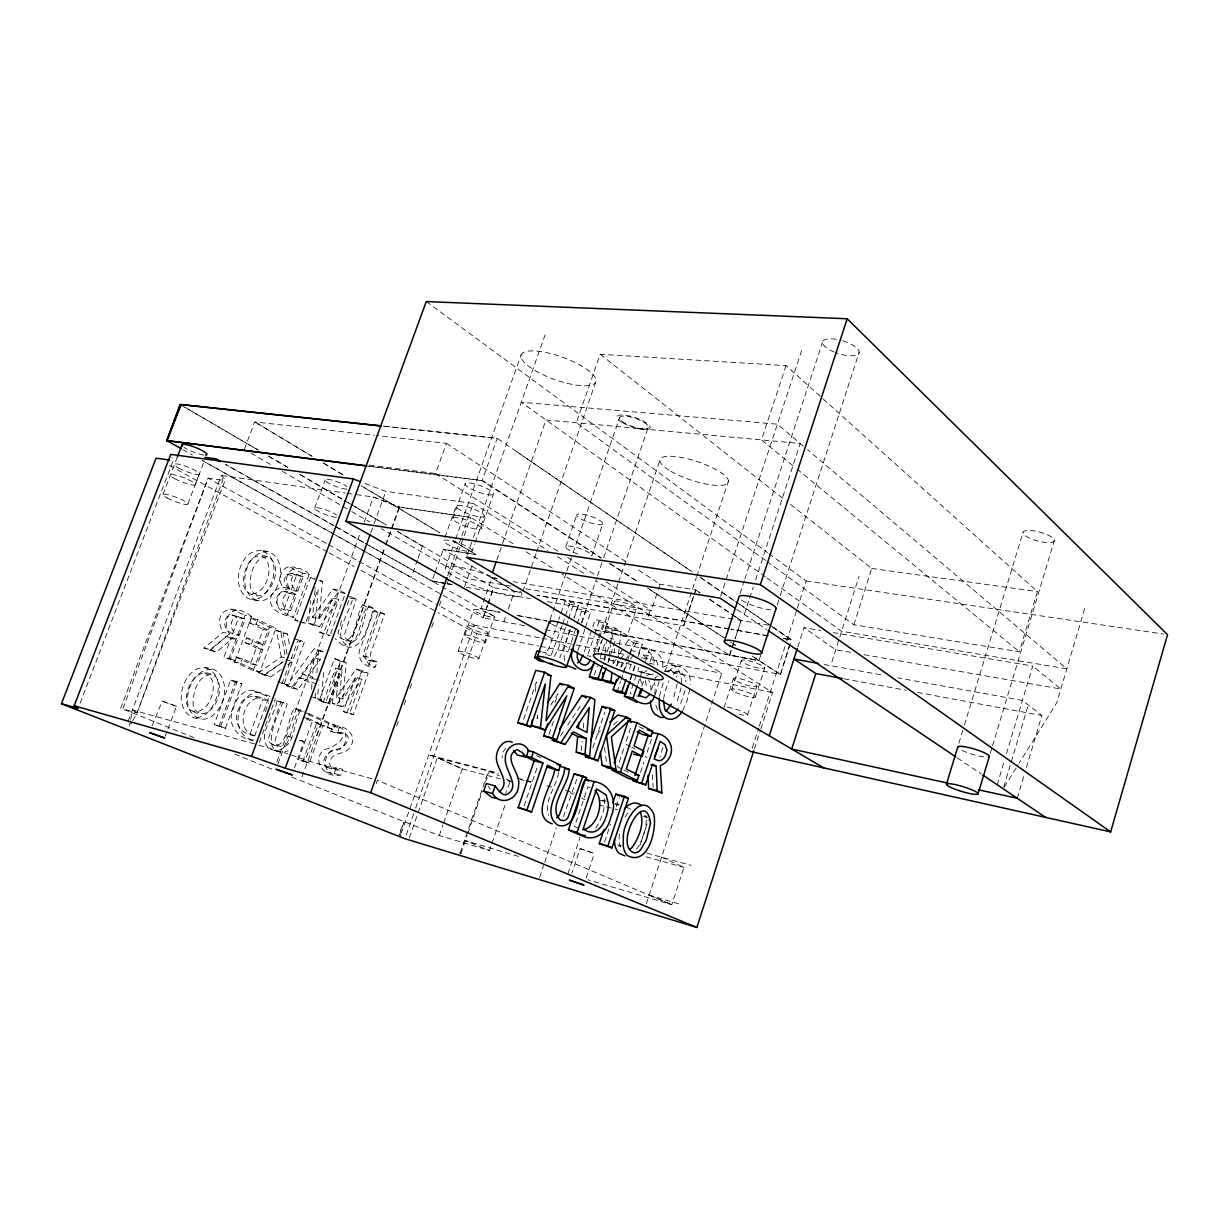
<?xml version="1.0" encoding="UTF-8"?>
<svg xmlns="http://www.w3.org/2000/svg" width="1229" height="1229" viewBox="0 0 1229 1229"><rect width="100%" height="100%" fill="white"/><g stroke="black" fill="none" stroke-linecap="round" stroke-linejoin="round"><path stroke-width="0.75" stroke-dasharray="5 3.75" d="M311.613 689.3L311.997 683.601L299.062 677.609L291.381 687.902L286.618 685.736L314.194 648.743L323.55 651.57M315.623 679.33L312.381 678.562L313.841 657.853L320.354 659.328L320.093 663.107M315.454 693.171L315.054 698.702L321.537 700.3L323.657 670.727M316.882 672.908L318.449 650.802L314.194 648.743M321.537 700.3L317.558 698.487L318.495 685.167M374.568 661.648L366.073 659.527L363.523 656.025L365.013 648.897L377.994 612.856L384.508 614.147L370.282 654.489L370.774 659.512L377.026 661.909L375.168 667.086C363.615 668.069 355.135 657.069 361.003 646.669L373.969 610.736L380.483 612.011L384.508 614.147M312.704 625.469L332.306 598.016L338.866 599.291L319.248 626.851L308.51 623.38L310.522 600.643M330.616 633.811L345.303 593.438L339.45 590.35L319.141 618.771L312.612 617.419L315.254 587.6M319.248 626.851L315.054 624.762L318.25 588.63L313.334 587.677M319.141 618.771L322.474 581.378L317.113 578.552M332.429 703.341L335.578 668.284L342.077 669.774L338.897 704.954L342.937 706.798L361.956 679.222L355.473 677.717L336.469 705.2L332.429 703.341L338.897 704.954M355.473 677.717L343.29 711.56L353.291 714.786L368.193 673.277L362.555 670.527L342.86 698.978L336.393 697.396L339.68 661.094L334.503 658.59L319.263 700.607L329.71 704.033L342.077 669.774M342.86 698.978L346.179 662.569L334.503 658.59M581.209 750.719L582.1 741.271M583.329 728.044L584.036 720.486M650.986 690.36L650.617 683.985L648.835 680.359M760.736 655.195L758.907 660.664L729.519 655.226L734.404 640.432M535.306 691.604L536.336 682.126L521.68 724.803M537.58 715.017L537.165 718.765L539.239 715.555M677.225 683.508L673 700.361M604.391 659.696L605.006 654.212M605.221 652.399L606.45 641.43M608.585 661.939L609 658.16M609.215 656.286L610.49 644.979M610.705 643.105L612.18 629.909L606.373 626.406L603.946 633.58M612.979 663.276L613.394 659.62M614.223 652.276L614.638 648.62M617.158 665.58L618.233 656.132M618.433 654.227L619.293 646.669M619.508 644.779L620.998 631.552L615.207 628.034L606.373 626.406M619.355 834.107L618.955 841.45L620.384 846.842L617.235 845.398M663.583 699.209L664.766 692.388L668.914 680.927M662.539 666.64C665.089 654.75 650.617 647.867 640.847 647.207L637.805 656.286M662.861 747.524L659.881 757.172M130.412 721.177L129.414 726.785L131.964 722.176M130.75 719.303L132.425 709.947L256.969 744.62M659.389 696.321L664.013 680.067M681.127 687.656L676.611 703.649M689.746 689.408L687.226 700.1L682.955 709.993M685.137 690.437L679.867 705.922M655.211 694.8L659.082 681.634M654.734 694.032L655.38 686.519L654.227 682.341M509.743 782.566L505.687 793.12M568.643 650.433L576.585 625.669M577.968 650.464L584.866 629.125M580.119 848.64L594.298 853.448L580.119 848.64L571.9 873.189M651.708 689.239L655.349 678.3M1017.243 798.266L1024.233 774.792M1026.384 767.557L1041.869 715.493L1022.436 700.438L897.8 677.84M1084.654 608.632L1056.848 702.558L1019.348 762.825M997.18 784.747L1004.308 760.92M1006.505 753.592L1032.744 666.041L832.34 632.428M1003.74 786.975L1028.258 704.939M767.05 561.561L853.863 624.778L1019.302 651.769L1037.43 591.595L786.053 365.627L600.182 354.259L576.355 422.699L765.498 560.424M990.374 752.947L992.018 747.462M992.571 745.634L1054.205 540.96A16.177 4.563 15.1 0 0 1032.667 530.682A16.177 4.563 15.1 0 0 1029.134 537.903A16.177 4.563 15.1 0 0 1054.205 540.96M783.549 638.634L791.138 639.725L770.322 625.469M958.881 743.268L963.905 726.754M964.473 724.91L1023.112 532.142M616.743 643.274L780.415 674.475L789.955 643.597M831.849 662.124L859.056 576.263M853.863 624.778L871.714 568.443L786.207 501.002M797.836 646.823L803.981 627.681L821.003 630.523M755.42 696.874L764.776 667.962A12.382 2.274 17.8 0 0 758.692 664.029A12.382 2.274 17.8 0 0 746.848 660.403L744.436 660.05A12.382 2.274 17.8 0 0 742.9 662.446L744.82 663.522A12.382 2.274 17.8 0 0 761.427 668.607L764.776 667.962M752.256 748.031L758.708 728.06M759.292 726.247L786.222 642.721M786.806 640.908L796.745 610.045M797.344 608.232L806.116 580.994L769.062 553.726M754.391 748.937L760.259 730.733M760.843 728.905L772.58 692.48L596.265 581.133M780.415 674.475L751.595 655.733L780.415 674.475L790.401 643.489M661.555 857.166L683.908 867.413L671.787 904.698L587.938 879.764M777.281 604.683L779.647 597.432M780.231 595.604L859.132 352.308M747.57 714.94L756.941 686.028M646.285 903.822L721.715 673.338L561.976 574.081M729.78 654.996L734.543 640.463M744.328 614.469L749.091 599.906M749.675 598.093L753.254 587.185M755.635 579.904L800.233 443.485L545.968 419.934L501.862 545.63M723.989 707.597L733.39 678.777M731.793 689.561L741.179 660.741M740.073 593.576L744.252 580.825M744.851 579.013L822.462 342.399M786.053 365.627L761.504 439.844L795.578 467.865M720.64 596.295L802.675 347.469M640.032 845.214L648.39 819.82M604.576 841.911L610.444 824.275M616.313 806.623L619.247 797.805M664.981 671.91L696.321 577.599M696.689 576.585L728.505 480.877M640.493 772.426L643.888 762.164M651.447 739.382L645.594 757.018L646.869 757.694M637.836 684.031L643.12 668.207M645.471 661.187L649.588 648.881M641.876 686.151L643.673 680.774M649.987 661.893L651.8 656.455L643.074 654.765L641.861 658.375M623.61 749.014L617.665 766.85L622.412 769.246M630.585 728.121L625.331 743.868L630.262 746.464M586.11 878.013L594.298 853.448M592.87 747.785L604.868 712.144M620.783 667.193L623.733 658.452M616.989 692.081L620.537 681.527M621.121 679.76L622.903 674.491M623.487 672.724L627.051 662.17M627.635 660.403L629.417 655.134M630.001 653.367L633.549 642.813L628.526 639.771L624.486 646.147M629.555 668.945L631.322 663.691M547.289 601.642L647.237 619.416L650.264 610.383M525.843 588.752L651.262 610.552L657.73 591.257M658.314 589.49L660.081 584.236L636.161 568.459M629.893 679.898L632.321 672.632M632.935 670.819L634.763 665.365M630.462 679.806L632.827 672.739M633.427 670.973L635.209 665.672M638.158 656.839L642.306 644.457L637.298 641.43L628.526 639.771M567.89 873.804L580.073 837.456M636.161 675.412L630.17 693.294L630.999 693.755M653.352 674.03L650.648 674.583L638.911 671.771L637.621 671.019L638.834 667.408M604.253 660.434L610.951 640.632M611.566 638.834L615.207 628.034M607.848 662.646L615.683 639.449L610.383 638.45M539.654 877.291L543.571 865.646M544.754 862.19L556.291 827.993M576.754 779.278L563.435 816.578M584.282 651.769L595.205 619.662L604.069 621.275L607.802 623.549L603.562 636.007M588.092 653.843L594.129 636.115M594.728 634.333L598.938 621.92L595.205 619.662M593.73 651.723L597.985 639.188M598.6 637.405L604.069 621.275M593.93 654.704L617.941 583.929M618.556 582.116L623.487 567.598M624.102 565.77L660.434 458.694M597.862 651.508L601.519 640.755M598.139 652.031L602.963 637.79M558.504 772.549C556.845 786.391 543.356 801.016 548.641 815.303M594.221 675.105L597.233 666.21M600.244 657.331L605.651 641.338M659.097 584.067L695.829 590.012L683.647 625.884L729.519 655.226M524.568 625.699L483.304 617.834L487.544 605.421M488.159 603.654L493.612 587.692L397.966 531.773M570.364 629.171L559.809 657.884M574.066 618.341L578.383 605.713L573.943 603.024L565.017 601.457L558.796 619.57M577.2 623.886L581.471 611.381L577.092 608.739L574.035 617.68M581.486 622.75L596.91 577.584M597.524 575.786L603.07 559.533M603.685 557.72L648.082 427.677A15.132 4.301 18.9 0 0 629.064 416.662A15.132 4.301 18.9 0 0 624.639 423.006A15.132 4.301 18.9 0 0 648.082 427.677M581.701 622.888L586.003 610.337L577.092 608.739M555.001 702.604L557.981 693.863L549.993 706.245M524.03 806.055L538.072 764.837M549.071 734.389L553.91 720.209M585.465 627.328L590.366 612.979L586.003 610.337M627.082 636.176A11.614 2.12 18.9 0 0 611.689 628.833A11.614 2.12 18.9 0 0 609.615 631.983A11.614 2.12 18.9 0 0 627.082 636.176L636.284 609.215A11.583 2.274 18.8 0 0 620.983 601.734A11.583 2.274 18.8 0 0 618.817 605.16A11.583 2.274 18.8 0 0 636.284 609.215M558.166 621.382L549.455 646.746L545.553 654.55M562.068 625.699L550.915 656.086M562.682 623.902L569.473 604.13L565.017 601.457M565.555 627.512L558.365 648.497L554.448 656.347L547.335 654.903M566.154 625.761L567.952 620.522M568.551 618.771L573.943 603.024M291.719 777.112L439.152 835.505L489.495 850.483L491.339 845.091M491.953 843.294L505.503 803.766M602.671 524.061A13.78 3.165 19 0 1 581.501 519.237A13.78 3.165 19 0 1 585.142 514.721A13.78 3.165 19 0 1 602.671 524.061L591.733 555.984A13.826 2.934 19 0 0 579.658 548.472A13.826 2.934 19 0 0 565.693 547.059A13.826 2.934 19 0 0 580.257 554.817M569.749 630.185L563.696 650.325L564.48 660.879M605.175 628.511L614.423 601.549M460.092 853.126L488.451 770.967L499.373 775.991M565.816 546.598L576.831 514.659M460.89 853.448L467.158 835.305M467.773 833.523L482.49 790.877M485.563 781.997L489.234 771.336M550.07 619.631L566.246 572.653M566.861 570.855L572.468 554.586M573.083 552.789L619.739 417.276M522.939 591.487L536.105 553.618M536.735 551.806L595.666 382.296A39.743 11.829 19.8 0 0 544.754 352.262A39.743 11.829 19.8 0 0 535.045 370.513A39.743 11.829 19.8 0 0 595.666 382.296M439.337 835.566L442.824 824.936M443.623 823.215L462.304 768.893L437.401 757.648L462.304 768.893M478.818 658.713A10.984 1.552 19.3 0 0 464.147 652.061A10.984 1.552 19.3 0 0 462.488 654.32A10.984 1.552 19.3 0 0 478.818 658.713L487.759 633.15A10.953 1.705 19.3 0 0 473.18 626.36A10.953 1.705 19.3 0 0 471.429 628.864A10.953 1.705 19.3 0 0 487.759 633.15M485.455 642.583A11 1.644 19.3 0 0 470.799 635.839A11 1.644 19.3 0 0 469.063 638.25A11 1.644 19.3 0 0 485.455 642.583L494.396 617.019M503.875 621.751L505.733 616.39M508.238 609.231L514.459 591.349L491.83 577.753L497.207 578.675M464.746 635.209L473.749 609.63M399.548 834.783L403.911 822.339L399.855 831.91M496.823 559.994L501.232 547.427M401.207 833.416L474.302 625.131L435.803 603.869M499.819 612.349L480.985 608.831L491.8 577.999L443.162 549.317L475.9 554.525L453.009 540.683M406.2 835.121L415.018 809.957M415.648 808.16L476.791 633.734L438.169 612.595M483.074 617.788L487.406 605.39M488.036 603.623L493.612 587.692L520.113 592.332L514.459 591.349L491.8 577.999L497.192 578.874M409.349 837.763L417.461 814.597M418.09 812.815L437.585 757.11L428.737 754.959L497.084 772.764M481.184 528.67A15.086 3.103 19.7 0 0 461.075 518.5A15.086 3.103 19.7 0 0 458.755 523.37A15.086 3.103 19.7 0 0 481.184 528.67L493.428 494.027A15.04 3.38 19.8 0 0 473.472 483.627A15.04 3.38 19.8 0 0 470.999 488.942A15.04 3.38 19.8 0 0 493.428 494.027M464.562 586.679L472.858 563.174M458.14 651.355L467.128 625.776M447.663 575.802L461.136 537.841M461.766 536.028L473.319 503.491L385.845 491.385L361.833 482.214M376.228 783.626L377.411 780.292L671.787 904.698L649.142 895.081M396.583 726.278L398.488 720.87M404.249 704.663L406.154 699.255M409.994 688.455L412.545 681.25M431.717 627.22L433.637 621.828M439.383 605.62L441.303 600.213M447.049 584.005L448.969 578.598M449.599 576.8L470.676 517.378L399.256 507.024L373.37 497.023L354.597 494.365M467.066 555.431L472.796 539.224M473.442 537.411L545.507 333.75M472.105 550.945A15.071 2.904 19.7 0 0 451.965 540.975A15.071 2.904 19.7 0 0 449.768 545.538A15.071 2.904 19.7 0 0 472.105 550.945L474.563 544.017M475.177 542.296L484.364 516.303A15.025 3.18 19.8 0 0 464.362 506.087A15.025 3.18 19.8 0 0 462.012 511.095A15.025 3.18 19.8 0 0 484.364 516.303M445.006 537.273L456.113 506.071M452.794 518.408L465.146 483.75M434.59 573.897L432.009 581.133L445.451 583.529M435.22 572.13L443.346 549.332L475.884 554.602L449.691 538.809M445.436 567.813L455.053 540.745M455.698 538.932L521.111 354.858M326.008 772.135L334.242 773.44L336.347 767.572L342.768 769.354L340.663 775.253C325.731 778.203 310.722 761.78 323.872 749.659C335.333 747.862 355.212 732.438 330.785 731.516L332.736 726.078C347.192 724.065 360.036 738.014 347.838 749.813C342.691 754.376 332.998 752.839 330.355 760.213C327.022 767.971 336.562 771.95 342.768 769.354M417.461 559.948L411.193 577.43L202.386 460.552L483.304 617.834M418.09 558.196L422.469 545.953M327.114 728.09L328.711 723.635L335.179 725.31L333.566 729.765L316.529 723.42L302.826 761.304L298.493 759.507L312.258 721.531L318.726 723.22L304.946 761.304L298.493 759.507M341.432 620.937L338.236 632.443A6.713 4.87 -77.9 0 0 339.542 637.359C356.702 650.295 355.872 609.784 362.878 604.898L369.407 606.174L373.493 608.324C368.454 626.375 359.052 664.367 335.271 638.681M380.483 612.011L367.517 648.082C363.892 655.165 365.766 666.256 375.168 667.086M330.785 731.516L337.238 733.206L339.204 727.752L343.306 728.183M346.839 713.173L361.71 671.787L368.193 673.277M557.905 551.222L435.588 473.503L446.434 443.331L376.182 435.481M343.29 711.56L349.758 713.173L361.956 679.222M368.685 665.626L370.543 660.465L377.026 661.909M369.407 606.174C362.386 611.043 363.246 651.708 346.056 638.757A6.744 4.87 -77.9 0 1 344.75 633.826L356.302 599.245L352.662 597.325C352.277 609.492 327.79 638.85 350.142 646.531M294.468 767.848L303.993 741.579L298.048 738.906M323.227 702.42L335.578 668.284M319.263 700.607L325.746 702.22L341.001 660.05M316.652 735.495L384.954 546.598M385.599 544.8L390.807 530.406M391.452 528.608L399.256 507.024M302.057 776.943L385.261 546.767M385.921 544.969L391.114 530.575M391.774 528.777L399.579 507.178L470.676 517.378L513.061 543.71M302.826 761.304L309.262 763.101L322.997 725.095L333.566 729.765M373.493 608.324L366.964 607.034C359.206 616.758 361.526 645.655 343.628 645.117M319.786 632.351L329.986 635.562L319.786 632.351L332.306 598.016M301.197 710.178L294.714 708.534C287.233 714.203 288.431 754.944 270.103 742.869A6.913 5.116 -73.3 0 1 268.659 737.953L280.688 702.297L287.171 703.94L275.127 739.72A6.944 5.116 -73.4 0 0 276.556 744.651C294.929 756.726 293.7 715.846 301.197 710.178L304.101 711.468M276.863 761.98L360.235 533.094M364.183 522.264L373.37 497.023L399.579 507.178M277.892 764.069L288.093 736.033L292.01 736.847M326.315 633.734L338.866 599.291M302.319 711.299L299.077 710.47C291.181 718.996 292.41 756.188 271.67 749.613C252.437 739.704 277.17 713.02 276.786 700.561L287.171 703.94M370.82 532.741L373.432 525.551M374.092 523.754L385.845 491.385M347.208 605.052L349.128 599.752M303.102 717.198L307.957 718.458L309.6 713.926L335.179 725.31M259.38 742.377L275.388 698.702M282.086 683.677L297.802 640.785L304.331 642.214L288.585 685.26L277.908 681.772L288.585 685.26M298.985 622.012L305.529 623.395L318.25 588.63M284.406 683.355L300.199 640.217L304.331 642.214M283.269 702.205C278.368 711.499 256.431 759.752 288.293 750.827M132.809 720.624L137.049 712.928L222.726 480.262L221.251 475.439L345.195 493.029M286.818 615.975L302.595 573.129L309.17 574.358L293.378 617.342C284.636 615.268 270.534 611.643 270.411 600.474C270.257 590.273 281.318 584.666 290.182 589.029C279.213 574.358 296.005 560.055 309.17 574.358M290.643 610.552L296.435 594.805C275.972 581.378 266.524 610.644 290.643 610.552C279.475 609.354 280.335 592.409 291.488 593.039M297.848 590.934L303.133 576.601L291.55 573.221L286.787 574.511C280.35 582.285 289.168 591.886 297.848 590.934C291.55 588.891 289.092 580.871 293.362 575.74L298.125 574.45M250.055 734.036L262.683 699.654L269.182 701.313C258.566 694.155 241.883 693.479 238.856 708.78C231.129 722.283 242.005 735.587 256.523 735.802C234.324 733.79 242.482 695.814 261.255 698.103M297.618 621.336L294.868 619.969L310.538 577.323L315.469 578.244M265.372 711.668L268.536 703.034M251.407 644.104L253.113 639.479L264.481 644.856L269.658 630.83L256.139 624.286L249.595 622.873L251.315 618.218L257.86 619.616L275.926 628.403L259.811 672.125L253.297 670.558L234.017 661.77L235.768 657.085L242.282 658.621L256.922 665.35L262.791 649.45L251.407 644.104L244.863 642.613L246.568 638.005L253.113 639.479M225.399 728.244L241.852 683.77L237.151 681.68L230.653 680.067L214.169 724.495L225.399 728.244L214.169 724.495M235.768 657.085L250.393 663.798L256.262 647.96L262.791 649.45M246.568 638.005L257.952 643.381L263.129 629.402L269.658 630.83M253.297 670.558L269.381 626.99L275.926 628.403M314.67 508.268L325.117 479.986M284.083 609.2L289.875 593.515L296.435 594.805M291.288 589.643L296.558 575.372L303.133 576.601M228.625 659.312L245.047 615.176L251.607 616.574L235.154 660.864L223.939 657.177L230.914 638.419L237.458 639.894L230.453 658.729L223.939 657.177M239.209 635.193L245.216 619.017L232.281 615.038L227.242 616.651C219.776 625.453 229.7 635.593 239.209 635.193C231.667 633.165 228.748 624.055 233.802 618.064L238.841 616.436M234.017 661.77L240.546 663.322L242.282 658.621M256.139 624.286L257.86 619.616M218.931 726.462L235.338 682.141L241.852 683.77M220.636 726.262L237.151 681.68M232.665 633.718L238.672 617.603L245.216 619.017M165.254 736.217L167.236 730.932M167.897 729.166L176.484 706.276L162.213 701.037L152.227 725.724M244.341 449.276L254.68 421.9L374.292 435.266M128.062 721.454L221.251 475.439L225.368 479.602L137.049 712.928L122.839 708.949L208.147 478.158L222.726 480.262M187.929 503.829L199.39 473.733M195.411 484.334L204.168 461.336M80.131 703.126L173.228 460.537L171.983 457.465M163.073 494.319L177.329 457.034M625.054 816.947L628.956 811.324M1004.201 787.174L1018.349 764.453M621.137 667.024L624.163 662.231M625.177 660.634L628.203 655.825M629.217 654.227L637.298 641.43M623.733 669.959L629.586 660.68M630.569 659.128L633.488 654.489M616.436 665.888L619.508 661.033M620.522 659.405L623.595 654.55M613.379 663.675L618.417 655.702M619.431 654.12L623.472 647.744M636.591 849.347C643.228 839.499 647.145 827.286 646.024 815.349M567.752 725.049L580.426 705.892M560.532 736.002L564.649 729.765M595.742 828.131C601.749 819.067 605.482 807.975 604.591 797.022M336.393 697.396L356.057 669.052L362.555 670.527M312.612 617.419L332.89 589.09L339.45 590.35M286.618 685.736L293.116 687.318L320.723 650.187M291.381 687.902L297.879 689.5L305.575 679.161L316.882 684.415M313.841 657.853L301.981 673.707L308.479 675.243L320.354 659.328M668.822 671.864C677.348 658.775 692.972 672.34 690.083 684.538M646.9 670.204L644.641 672.294L641.937 672.831M613.655 724.818L619.17 719.795M600.443 730.779L597.77 733.206L598.262 737.016M176.484 706.276L161.521 701.068M505.872 748.138L502.477 752.594L502.031 757.863M203.891 648.036L210.42 649.573L229.593 633.841L223.048 632.367L203.891 648.036L216.365 652.292L233.034 637.82L237.458 639.894M209.852 650.755L226.489 636.345L233.034 637.82M673.323 674.337C678.546 668.207 686.55 675.259 685.828 681.788M284.544 657.699L281.287 656.947L258.244 672.816L270.534 677.025L281.487 669.237M287.74 664.781L292.425 661.448L291.795 657.745M264.02 675.443L282.778 662.154M258.244 672.816L264.757 674.383L283.208 661.632M655.211 677.671L657.93 675.889M662.923 667.332L668.668 664.612L680.19 666.487M646.515 675.904L649.235 674.137M666.671 671.034L670.696 670.266L679.345 671.986M303.993 741.579L298.155 740.135M336.347 767.572C315.607 772.135 323.365 749.26 338.328 749.967C348.56 746.126 349.097 727.722 336.854 726.508M296.711 568.505C283.73 560.854 274.989 578.844 283.622 587.754M290.182 589.029C282.701 587.892 277.155 594.882 276.971 601.811C276.402 610.905 286.956 614.024 293.378 617.342M337.238 733.206C356.886 730.994 346.532 750.274 333.443 749.475C323.98 753.5 321.921 769.892 332.429 773.947M251.607 616.574C235.538 602.84 210.512 608.693 223.048 632.367M237.089 610.352C226.182 610.444 223.355 626.744 229.593 633.841M192.968 711.468C212.34 722.882 226.781 689.807 215.689 676.733C198.099 663.43 184.319 687.457 186.624 703.034A12.905 9.986 -73.4 0 0 190.587 710.116C208.684 719.457 223.371 678.761 204.383 672.985M210.881 674.598C197.347 675.504 192.646 693.371 193.122 704.77A12.951 9.986 -73.4 0 0 197.07 711.868L201.955 713.895M251.96 594.083C266.478 592.624 273.821 569.058 265.264 558.043C250.701 548.748 242.128 573.206 243.572 584.482A12.643 9.678 -79.1 0 0 247.321 591.763C270.657 610.951 290.121 555.124 260.686 555.646M211.588 669.452C188.559 668.33 176.239 712.851 201.295 719.057A19.756 15.224 -73.5 0 0 211.618 716.323C231.544 702.189 229.608 661.233 198.053 668.468C177.468 677.425 172.767 718.366 201.295 719.057M267.277 556.845C254.034 557.075 249.764 574.942 250.148 585.787A12.689 9.678 -79.1 0 0 253.881 593.085L258.536 595.404M482.551 480.739L368.623 466.252M384.877 426.355L497.223 438.323L691.543 571.47M383.279 426.14L497.223 438.323L482.183 480.708L601.242 558.12M368.085 660.203L370.543 660.465M261.393 550.592C235.476 548.81 227.672 600.766 257.875 600.505A19.372 14.748 -79.2 0 0 267.738 598.4C284.191 587.247 287.187 550.961 261.393 550.592C281.272 557.551 274.943 586.894 261.178 597.064A19.295 14.763 -79.2 0 1 251.3 599.153M267.983 551.76C245.155 550.008 234.462 593.438 257.875 600.505M253.804 690.775C241.76 688.179 234.708 701.559 232.465 711.361C227.104 725.771 238.902 738.552 252.928 740.58L268.89 697.058L253.804 690.775L270.841 696.674M260.302 692.403C236.214 690.637 227.903 736.862 254.741 740.442M368.669 466.114L482.29 480.401L601.058 557.812M369.315 465.1L435.588 473.503M871.714 568.443L1037.43 591.595M347.085 493.29L352.708 494.089M806.116 580.994L1163.771 634.103M768.494 625.146L735.142 619.431M451.995 584.543L432.255 581.179L365.597 543.51M733.252 619.109L513.338 581.686M491.8 577.999L497.192 578.92M510.772 586.141L467.419 578.598L381.497 528.793M729.027 628.864L537.058 595.297L728.981 629.048M768.555 635.777L730.917 629.202L768.494 635.992M783.61 638.404L791.138 639.725M850.837 652.384L835.705 649.742L803.981 627.681M864.079 654.704L1060.811 689.008L1032.744 666.041M569.473 604.13L578.383 605.713M647.237 619.416L683.647 625.884L695.599 589.981L700.269 593.131M432.086 580.918L451.934 584.436M447.341 583.852L451.104 584.528M466.19 587.216L530.313 598.615M581.471 611.381L590.366 612.979M824.137 664.49L882.683 675.105M598.938 621.92L607.802 623.549M612.18 629.909L620.998 631.552M844.062 678.807L906.234 690.329M917.541 692.434L1041.869 715.493M481.061 608.616L499.88 612.119M516.825 615.283L546.951 620.891M594.006 629.678L759.046 660.449M518.638 615.852L546.89 621.137M595.835 630.262L758.907 660.664M286.787 574.511L293.362 575.74M319.202 580.764L322.474 581.378M633.549 642.813L642.306 644.457M545.261 629.647L599.813 640.048M345.303 593.438L338.743 592.178L332.89 589.09M631.936 650.709L635.439 651.385M347.761 596.372L352.662 597.325M349.773 597.985L356.302 599.245M474.302 625.131L539.915 637.912M541.789 638.281L628.004 655.072M642.997 658.007L721.715 673.338M649.25 663.291L657.961 664.997L655.994 659.512L651.8 656.455M476.791 633.734L538.563 646.008M540.437 646.377L568.52 651.954M587.232 655.671L590.98 656.409M600.351 658.268L632.167 664.597M663.998 670.911L772.58 692.48M542.281 652.046L545.845 652.768L547.95 655.18M637.621 671.019L650.648 674.583M294.868 619.969L298.14 620.66M308.51 623.38L315.054 624.762M636.453 695.937L641.676 697.043M345.641 640.355L352.155 641.753M281.287 656.947L276.479 630.431L287.54 634.041L289.506 644.979M276.479 630.431L287.54 634.041M293.67 638.773L300.199 640.217M363.523 656.025L370.021 657.454M318.449 650.802L323.335 651.892M339.68 661.094L346.179 662.569M257.952 643.381L264.481 644.856M285.927 659.881L292.425 661.448M250.393 663.798L256.922 665.35M299.062 677.609L305.575 679.161M311.075 696.874L317.558 698.487M336.469 705.2L342.937 706.798M304.746 712.682L309.6 713.926M332.736 726.078L339.204 727.752M316.529 723.42L322.997 725.095M517.394 778.065L524.783 779.985M526.626 780.476L532.172 781.921M546.936 785.761L554.325 787.697M565.417 790.585L574.65 792.982M602.348 800.202L606.051 801.17M615.283 803.582L618.97 804.534M338.651 731.977L345.088 733.652M438.415 758.063L498.452 773.732M520.543 779.493L524.23 780.461M526.073 780.937L533.432 782.858M599.107 800.002L604.514 801.416M615.345 804.242L618.94 805.179M462.089 768.832L500.234 778.879M507.469 780.784L512.892 782.197M599.045 804.872L604.591 806.332M606.435 806.823L617.542 809.742M643.443 816.548L647.145 817.531M273.053 744.897L279.505 746.694M258.797 745.127L288.001 753.823M617.588 844.937L621.259 845.951M646.9 853.095L691.005 865.37M274.513 750.489L280.965 752.286M371.926 778.771L307.849 760.889L289.798 754.468M327.006 767.434L333.443 769.231M646.055 856.813L683.908 867.413M334.242 773.44L340.663 775.253M518.484 856.383L465.315 840.636L489.495 850.483M648.728 894.958L678.531 903.791M230.53 608.969L245.047 615.176M284.928 591.748L289.875 593.515M205.074 667.854C226.274 673.769 218.977 704.386 205.135 714.571A19.695 15.224 -73.5 0 1 194.812 717.29M232.281 615.038L238.672 617.603M290.136 567.291L302.595 573.129M254.756 696.444L262.683 699.654M291.55 573.221L296.558 575.372M670.696 670.266L674.491 672.54L676.733 677.025M193.998 737.661L120.749 708.181L208.147 478.158L326.991 543.786M234.724 754.13L274.052 769.953M292.149 737.984L288.093 736.033M304.946 761.304L309.262 763.101M671.526 664.797C679.145 666.994 681.649 675.704 681.481 682.802M306.098 718.827L312.258 721.531M307.957 718.458L318.726 723.22M230.653 680.067L235.338 682.141M276.786 700.561L280.688 702.297M294.714 708.534L299.077 710.47M308.249 714.541L328.711 723.635M578.659 828.3L574.558 826.456L587.908 786.729L590.227 787.85M210.42 649.573L216.365 652.292M230.453 658.729L235.154 660.864M240.546 663.322L259.811 672.125M264.757 674.383L270.534 677.025M293.116 687.318L297.879 689.5M325.746 702.22L329.71 704.033M349.758 713.173L353.291 714.786M506.133 779.094L511.203 781.429M301.981 673.707L312.381 678.562M244.863 642.613L256.262 647.96M226.489 636.345L230.914 638.419M308.479 675.243L318.879 680.113M570.087 792.782L573.405 794.333M581.701 798.236L585.004 799.802M626.16 807.054L631.061 809.404M644.104 815.672L647.36 817.224M249.595 622.873L263.129 629.402M536.474 755.558L541.574 758.032M251.315 618.218L269.381 626.99M356.057 669.052L361.71 671.787M302.78 622.028L305.529 623.395M623.994 770.045L630.323 773.256M310.538 577.323L314.563 579.443M362.878 604.898L366.964 607.034M373.969 610.736L377.994 612.856M631.906 747.324L635.193 749.06M639.28 726.723L643.996 729.289M169.51 465.53L327.344 551.929M329.019 552.85L354.213 566.63M360.927 570.317L436.479 611.673M328.665 544.708L357.132 560.424M358.807 561.346L434.129 602.947M182.798 449.584L192.431 454.976M363.922 542.573L225.598 464.408L333.796 525.597M488.865 613.271L493.935 616.144M335.456 526.534L363.753 542.542M365.428 543.479L440.166 585.741M441.81 586.679L480.985 608.831M547.642 636.007L569.319 648.328M421.071 545.292L422.1 545.876L397.274 531.374M250.962 453.102L272.439 465.561M282.347 471.306L350.096 510.588M351.755 511.541L369.929 522.079M180.525 404.771L258.29 450.198M268.214 455.99L289.737 468.556M299.661 474.363L342.676 499.481M344.335 500.449L387.35 525.582M185.041 407.321L257.66 449.768M269.212 456.527L287.371 467.128M300.583 474.855L341.846 498.974M348.452 502.83L353.399 505.733M355.043 506.686L384.754 524.061M361.218 485.701L439.89 532.833L361.203 485.762M643.074 654.765L648.804 660.342M640.847 647.207C646.746 650.418 654.78 654.658 654.135 662.554M526.104 551.806L552.19 568.013M473.319 503.491L547.735 550.484M557.428 556.614L586.556 575.003M567.568 557.367L596.526 575.771M606.189 581.916L651.262 610.552M132.425 709.947L137.049 712.928M610.521 563.881L639.372 582.654M647.376 587.877L724.373 638.02L647.33 588.015M732.33 643.182L735.572 645.317L729.949 641.83M609.292 563.358L638.25 582.193M446.434 443.331L626.606 562.145M736.739 609.354L766.589 629.463M957.422 757.97L981.264 774.04M695.829 590.012L700.499 593.161M709.87 599.46L730.149 613.117M731.716 614.177L741.072 620.476L735.142 638.634L741.072 620.476L734.558 616.205M709.625 599.414L732.991 615.161M516.626 451.611L692.019 571.685M699.915 577.092L737.846 603.055M739.428 604.146L771.029 625.776M772.611 626.851L791.568 639.833M700.991 577.953L734.082 600.628M735.664 601.703L768.755 624.378M773.287 627.527L791.077 639.956M765.344 576.785L521.265 402.267L777.389 424.174L806.101 448.447M766.896 577.891L841.573 631.291L1066.803 668.806L807.561 449.676M426.263 301.566L767.51 552.604M600.182 354.259L784.701 499.819M797.068 469.079L1019.302 651.769M488.343 786.299L490.417 789.033M657.5 709.747L654.796 702.205M640.125 678.577L642.521 686.412M645.532 680.574L646.746 689.116M280.995 632.628L285.604 658.068M283.023 631.86L287.816 658.452M604.468 747.662L606.849 764.146M652.353 774.547L653.121 787.236M842.756 340.832A19.065 6.744 16.9 0 1 858.81 353.368A19.065 6.744 16.9 0 1 835.705 352.677M834.214 352.093A19.065 6.744 16.9 0 1 822.8 341.216A19.065 6.744 16.9 0 1 841.143 340.372M770.86 609.83A19.51 4.179 17.8 0 1 741.671 600.213M983.584 756.926A16.484 2.811 16.7 0 1 959.219 748.86M572.76 631.737A15.409 2.642 18.9 0 1 550.484 623.211M519.867 591.149A40.511 7.282 19.4 0 1 487.467 590.289A40.511 7.282 19.4 0 1 445.651 567.414A40.511 7.282 19.4 0 1 496.992 578.629M203.722 455.022A13.396 2.504 21.3 0 1 183.997 447.356M346.686 489.096A12.382 2.473 20.6 0 1 329.08 483.412A12.382 2.473 20.6 0 1 329.449 479.51A12.382 2.473 20.6 0 1 346.916 486.546M336.347 517.286A12.413 2.289 20.4 0 1 318.71 511.571A12.413 2.289 20.4 0 1 318.956 507.93A12.413 2.289 20.4 0 1 336.5 514.905M727.169 707.136A12.382 1.951 18 0 1 745.819 713.358A12.382 1.951 18 0 1 739.121 714.279M489.019 616.635L488.359 616.512A10.969 1.797 19.3 0 1 473.703 609.861A10.969 1.797 19.3 0 1 487.713 612.779L494.304 616.497A10.969 1.797 19.3 0 1 490.648 617.035L489.019 616.635M312.043 456.251L254.68 421.9L312.043 456.282M343.198 474.901L321.89 462.15L343.168 474.947M622.934 422.945A17.406 4.947 19 0 0 649.895 428.322A17.406 4.947 19 0 0 628.05 415.663A17.406 4.947 19 0 0 622.934 422.945M670.88 471.26A36.025 9.74 18.3 0 0 727.676 483.289A36.025 9.74 18.3 0 0 684 457.987A36.025 9.74 18.3 0 0 670.88 471.26M174.579 478.573A13.427 2.304 21.1 0 0 195.196 484.887A13.427 2.304 21.1 0 0 178.866 475.992A13.427 2.304 21.1 0 0 174.579 478.573M735.388 692.188A12.413 2.074 17.9 0 0 755.067 697.319A12.413 2.074 17.9 0 0 740.35 690.083A12.413 2.074 17.9 0 0 735.388 692.188M178.635 468.034A13.381 2.366 21.2 0 0 199.159 474.317A13.381 2.366 21.2 0 0 182.952 465.345A13.381 2.366 21.2 0 0 178.635 468.034M736.97 681.434A12.351 2.135 17.9 0 0 756.588 686.504A12.351 2.135 17.9 0 0 741.932 679.222A12.351 2.135 17.9 0 0 736.97 681.434M167.159 497.991A13.411 2.166 21 0 0 187.73 504.351A13.411 2.166 21 0 0 171.353 495.64A13.411 2.166 21 0 0 167.159 497.991"/><path stroke-width="1.5" d="M659.282 697.98L659.312 705.953A21.031 12.382 -78.2 0 0 663.599 716.169C669.452 722.667 678.946 718.028 682.126 711.222M559.671 728.997L581.885 695.506L590.688 697.411L594.928 699.731L589.597 756.618L576.217 752.163L577.661 736.448L571.147 733.114M578.383 728.567L578.89 722.898M589.597 756.618L584.958 754.283L586.417 738.506L573.436 731.823L565.186 744.344L552.267 740.15L565.186 744.344M547.504 702.758L559.902 683.539L568.75 685.429L574.22 688.424L556.66 740.042L552.482 737.938L566.83 695.783L544.862 730.011L531.604 725.694L532.218 720.01M544.862 730.011L540.437 727.768L545.23 684.046L530.544 726.892L517.686 722.806L535.706 670.389L544.616 672.248L550.945 675.72L546.014 720.808L568.75 685.429M619.831 676.15L614.946 683.892L606.189 682.064L602.133 679.775L602.947 672.478M614.946 683.892L610.905 681.603L611.95 672.447M577.507 652.184L577.246 657.5L578.582 661.417L581.532 664.136L584.943 665.073A8.204 5.146 -78.7 0 0 589.152 662.216L590.473 659.988M573.175 649.096C564.941 663.86 588.829 681.296 594.498 661.632M658.237 747.969L654.473 757.033M642.306 688.547L640.831 692.879L638.481 695.537M570.993 649.281L751.088 751.672L1110.663 831.895L1167.55 634.671L847.18 318.757L426.263 301.566L345.856 521.28L545.968 635.055M978.023 793.949A16.545 2.504 16.9 0 0 955.624 784.686A16.545 2.504 16.9 0 0 953.105 788.434A16.545 2.504 16.9 0 0 978.023 793.949L989.268 756.603M946.453 784.133L957.775 746.94M818.468 663.46L793.919 659.021L815.81 673.553L791.737 749.029L948.281 783.211M769.262 735.787L797.268 648.574M169.786 460.061L156.068 458.171L61.45 703.71L404.94 838.716L696.874 927.434L753.792 750.765M761.673 652.86L776.113 608.324M1110.663 831.895L760.382 584.635L847.18 318.757M724.342 641.538L738.89 597.217A19.51 4.179 17.8 0 1 759.476 598.969A19.51 4.179 17.8 0 1 775.545 609.277M645.671 784.839L633.15 780.738L645.671 784.839L652.491 764.223L656.132 766.128L657.162 790.616L661.893 793.012L660.28 765.713C678.208 757.801 673.753 733.544 652.737 732.945M624.409 796.284L628.449 798.251L611.996 847.856L607.879 846.028L624.409 796.284L615.79 794.072L612.841 802.921M634.947 775.33L648.098 735.756M633.488 754.16L642.122 756.219L643.827 751.088L633.995 745.895L639.249 730.087L650.924 736.401L652.63 731.224L636.975 722.683L628.296 720.747L614.177 762.994M637.221 780.584L620.476 772.165L611.827 770.03L628.603 778.449L637.221 780.584L638.942 775.376L626.314 768.955L632.274 751.057L642.122 756.219M641.768 782.873L657.914 734.112M654.396 695.583C652.461 707.09 639.51 704.954 633.119 698.103L637.236 685.797M640.678 689.746L638.88 695.122L639.71 695.599L645.732 697.872L649.526 694.708M620.476 772.165L636.975 722.683M611.996 847.856L599.276 843.616L603.992 829.452M556.583 817.731A8.157 5.07 -75 0 0 559.303 815.057L574.189 773.871L582.915 776.083L567.998 817.423A8.188 5.07 -75 0 1 563.773 820.619L560.347 820.035C546.475 806.562 569.641 784.271 569.088 769.339L559.425 765.882M629.878 681.573L625.73 693.939L616.989 692.081L613.133 689.93L616.666 679.437M585.465 835.505L578.552 834.399L568.459 829.913L584.85 781.152M582.915 776.083L586.679 777.911C576.862 786.499 580.871 830.527 558.196 825.381C538.256 812.292 565.54 782.32 564.679 767.203M610.874 708.426L614.777 710.562L597.908 760.812L593.945 758.8L610.874 708.426L602.118 706.506L590.657 740.549M625.73 693.939L621.889 691.773L626.007 679.483M594.16 781.552C611.612 784.332 617.711 802.629 610.813 817.239C607.372 833.508 592.117 845.291 577.123 832.325L594.16 781.552L585.465 779.355L588.752 780.953M636.868 702.297L624.409 696.244L628.065 685.352M606.035 667.992L601.811 680.482L598.17 678.439L602.425 665.841M531.573 812.046L526.964 809.988L542.941 763.071L531.481 757.54L522.663 755.328L534.139 760.859L518.192 807.591L531.573 812.046L547.489 765.252L558.688 770.675L560.547 765.175L533.401 751.948L528.101 750.642M554.694 768.601C554.97 781.798 528.04 815.626 552.267 823.86M601.811 680.482L593.023 678.654L589.352 676.611L594.221 662.262M531.481 757.54L533.401 751.948M566.354 667.086A15.47 2.35 18.9 0 0 546.26 657.745A15.47 2.35 18.9 0 0 542.88 660.879A15.47 2.35 18.9 0 0 566.354 667.086L578.398 631.783M556.66 740.042L543.664 735.833L547.842 723.589M530.544 726.892L526.55 724.895L544.616 672.248M513.599 750.397L517.301 755.036L526.135 757.248L528.485 750.397C521.311 737.538 505.042 745.588 505.349 758.278C503.875 770.184 522.34 787.236 505.81 794.902L503.06 794.349L499.251 791.415L495.118 785.899L486.269 783.549L483.673 791.077L491.615 797.314L496.793 798.404M543.08 661.786L538.348 660.449L534.661 657.53L536.919 650.971L540.483 651.693M537.288 656.747L549.44 621.444M526.135 757.248L522.448 752.594L517.086 749.644C501.386 756.941 521.173 773.394 518.561 784.901C518.761 799.127 500.572 806.977 492.522 793.473L495.118 785.899M492.399 572.56L496.193 561.791M360.128 481.568L353.261 478.941L170.739 454.392L74.186 705.738L251.546 756.342L285.266 768.233L370.666 792.705L447.018 577.599M285.266 768.233L370.175 534.538M251.546 756.342L353.261 478.941M181.185 448.693L166.729 440.596L180.079 404.418L381.389 425.941M177.329 457.034L182.092 444.621L183.136 444.345A13.396 2.504 21.3 0 1 193.583 446.757L196.87 448.032A13.396 2.504 21.3 0 1 205.55 455.129M366.78 465.868L166.729 440.596L180.525 404.771M582.961 654.996L580.318 660.449A8.173 5.162 -78.7 0 1 577.615 662.923M671.249 704.094L667.455 709.502A13.703 8.111 -78.2 0 1 665.442 711.099M561.069 742.27L590.688 697.411M678.024 708.979L676.073 711.345A13.765 8.096 -78.2 0 1 669.989 713.803L664.797 709.655L663.43 700.499M624.317 809.327C627.988 803.735 636.223 800.417 641.599 805.702M499.573 791.66C511.725 781.091 494.734 768.171 496.485 756.035C496.992 748.569 503.782 738.383 512.293 742.27M609.799 722.314L617.818 715.048L626.529 716.983L630.631 719.211L611.32 736.878L616.052 769.938L607.372 767.802L602.133 765.175L600.32 752.025M626.529 716.983L606.511 735.219L610.813 767.295L616.052 769.938M582.838 829.79C597.571 827.378 605.375 801.216 595.036 790.493M663.414 717.506L660.495 717.383L654.965 714.279A20.954 12.413 -78.2 0 1 650.663 704.094L650.479 701.006M381.067 425.941L181.124 404.648L167.098 440.643M166.729 440.596L366.718 466.006M204.982 457.342L215.597 458.77L220.605 461.582L215.597 458.77M549.686 663.291L551.975 663.614M575.863 669.144L567.936 665.765M345.856 521.28L760.382 584.635M815.81 673.553L842.188 678.454M534.661 657.53L540.007 658.621M589.352 676.611L598.17 678.439M602.133 679.775L610.905 681.603M547.397 674.967L550.945 675.72M613.133 689.93L621.889 691.773M624.409 696.244L633.119 698.103M568.919 687.288L574.22 688.424M978.1 789.725L1017.243 798.266M609.538 709.41L614.777 710.562M625.407 718.059L630.631 719.211M647.453 730.057L652.63 731.224M650.924 736.401L642.275 734.435L637.267 731.731M531.604 725.694L540.437 727.768M577.661 736.448L586.417 738.506M517.686 722.806L526.55 724.895M543.664 735.833L552.482 737.938M650.986 764.884L656.132 766.128M576.217 752.163L584.958 754.283M593.945 758.8L585.219 756.68L597.908 760.812M602.133 765.175L610.813 767.295M635.501 774.531L638.942 775.376M557.044 764.3L560.547 765.175M648.036 775.33L648.589 788.48L657.162 790.616M565.586 768.463L569.088 769.339M534.139 760.859L542.941 763.071M661.893 793.012L648.589 788.48M558.688 770.675L546.705 766.911M586.679 777.911L574.189 773.871M621.567 796.484L628.449 798.251M483.673 791.077L492.522 793.473M518.192 807.591L526.964 809.988M568.459 829.913L577.123 832.325M599.276 843.616L607.879 846.028M624.9 855.891L619.201 853.356A21.139 12.505 -75.2 0 1 614.7 843.724L614.392 839.177M61.45 703.71L78.088 708.472L74.186 705.738M399.548 834.783L400.577 835.182M460.092 853.126L460.89 853.448M370.666 792.705L696.874 927.434M615.79 794.072L619.846 796.039M559.902 683.539L562.636 685.029M581.885 695.506L586.141 697.811M602.118 706.506L606.051 708.641M628.296 720.747L631.429 722.452M823.676 767.864L466.421 557.244L720.04 598.108L735.219 608.324M768.186 630.523L955.824 756.91M982.862 775.115L1045.633 817.393M640.478 812.169C644.488 824.106 639.065 837.702 632.029 847.457A13.826 8.173 -75.1 0 1 629.97 849.239M957.975 747.77A16.484 2.811 16.7 0 1 974.95 749.244A16.484 2.811 16.7 0 1 988.331 757.079M550.484 623.211A15.409 2.642 18.9 0 1 563.957 623.81A15.409 2.642 18.9 0 1 577.384 632.136M182.537 446.188A13.396 2.504 21.3 0 1 182.092 444.621M623.318 836.596L623.272 846.105A21.216 12.474 -75.2 0 0 627.742 855.768C648.666 866.291 657.423 828.008 653.674 813.644C641.292 789.525 623.103 823.046 623.318 836.596M608.493 804.089C608.247 816.64 599.23 840.774 583.222 828.853L596.587 788.957L606.081 794.856L608.493 804.089M589.213 707.827L586.97 732.499L576.539 727.076L589.213 707.827M650.494 823.169L646.208 840.252L640.555 849.838A13.888 8.157 -75.2 0 1 634.302 852.834C613.056 846.474 645.256 785.515 650.494 823.169M666.825 749.967C666.072 754.376 664.321 760.567 658.882 760.782L654.197 759.061L660.065 741.348L665.012 744.59L666.825 749.967M569.549 880.194L583.775 885.034L569.549 880.194M149.661 732.699L164.594 737.984L149.661 732.699M276.218 769.277L291.934 774.854L276.218 769.277M730.087 645.978A19.587 3.718 17.9 0 0 761.135 653.705A19.587 3.718 17.9 0 0 737.784 641.784A19.587 3.718 17.9 0 0 730.087 645.978M605.651 664.213A36.67 5.945 18.6 0 0 662.569 679.176A36.67 5.945 18.6 0 0 616.85 657.192A36.67 5.945 18.6 0 0 605.651 664.213"/></g></svg>
